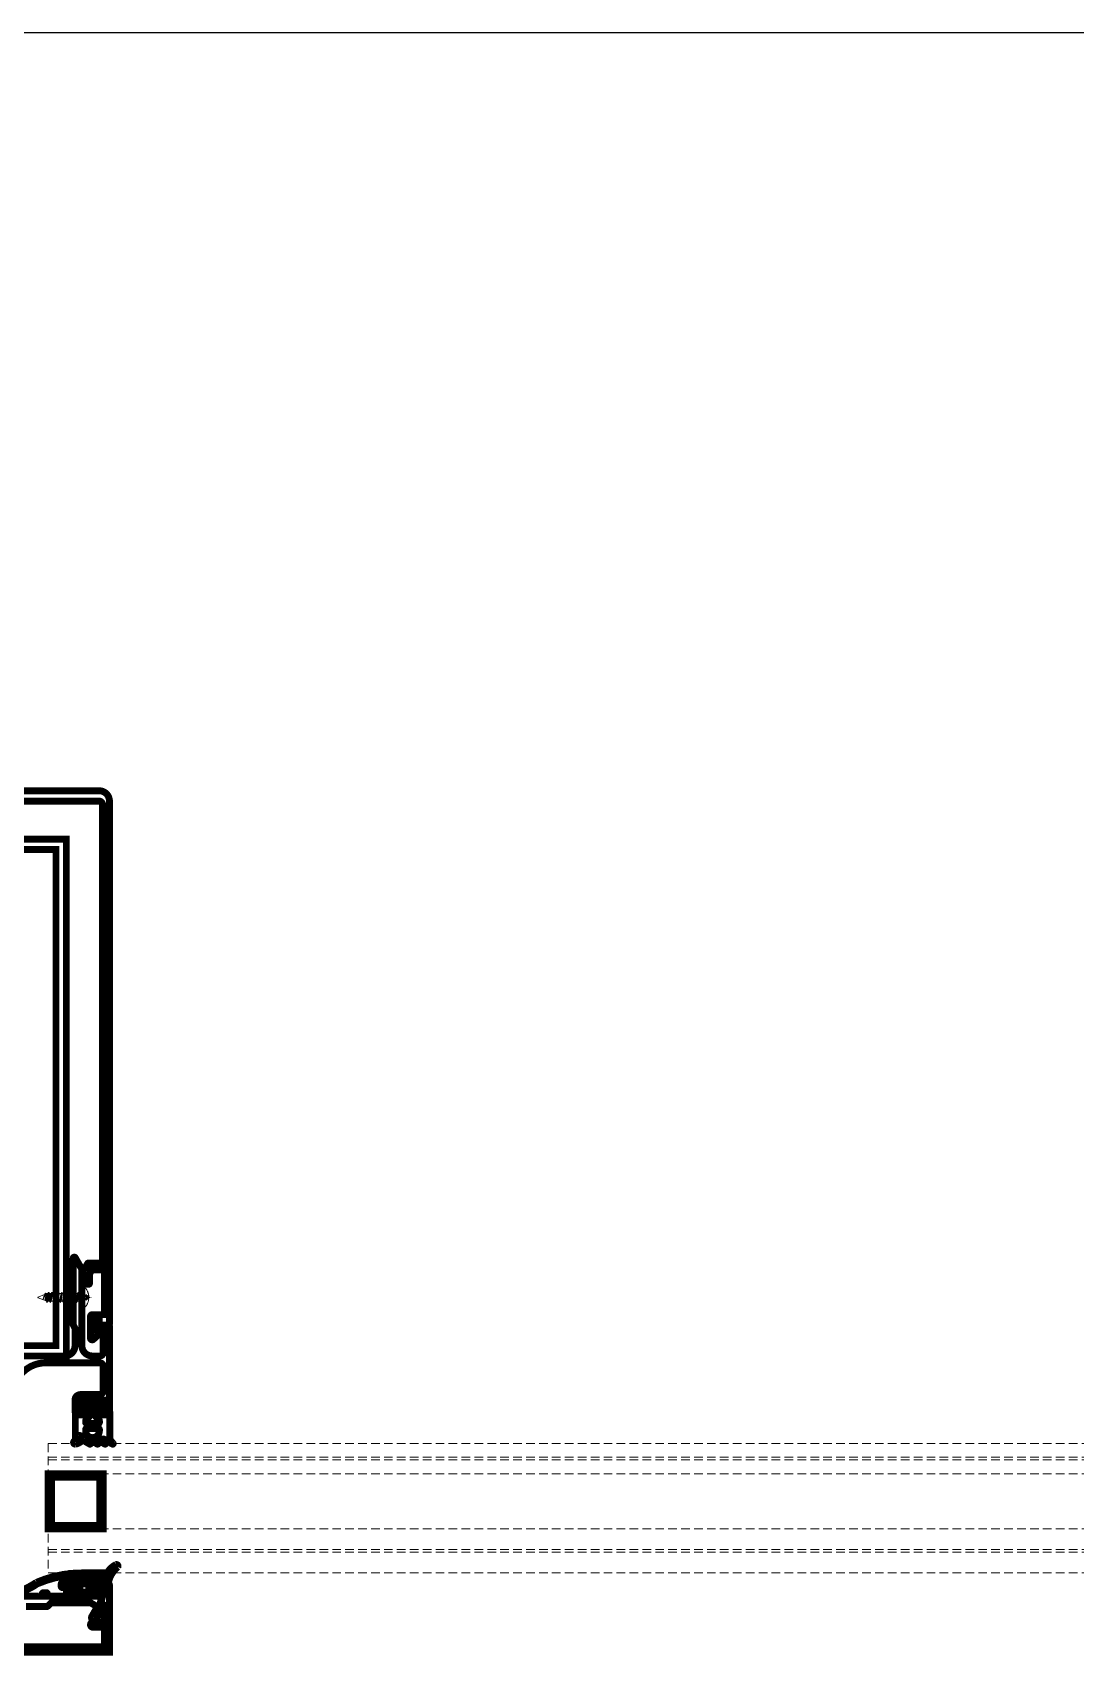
# Model space of a CAD drawing. Extents: x -1457 to 23780, y -2071 to 4205.
# Drawn here: x 9035.18 to 9065.46, y 319.9 to 367.01 of the extents above; entities that cross this region are included whole.
import ezdxf

# ---------------------------------------------------------------- set-up
doc = ezdxf.new("R2010")
doc.units = 0
doc.header["$MEASUREMENT"] = 0
doc.linetypes.add('HIDDEN', pattern=[0.375, 0.25, -0.125])
doc.layers.get('0').update_dxf_attribs({"color": 9, "lineweight": 9})
doc.layers.add('M-TEFRIS2-015', color=129, linetype='Continuous', lineweight=9)
doc.layers.add('T-KONVEKTOR', color=220, linetype='Continuous', lineweight=9)

# ---------------------------------------------------------------- blocks, each defined once
blk = doc.blocks.new('A$C4B7F52E3')
for p, q in [((250.001, 89.476), (-0.004, 89.467)), ((250, 89.475), (0, 89.476))]:
    blk.add_line(p, q)

msp = doc.modelspace()

# ---------------------------------------------------------------- hatches: boundary and pattern name
at = {"layer": 'M-TEFRIS2-015', "linetype": 'HIDDEN', "lineweight": 0}
h = msp.add_hatch(dxfattribs=at)
h.set_pattern_fill('LINE', color=256, scale=0.666667, angle=585, style=0)
h.set_pattern_definition([(45, (8980.084096, 201.40813), (-0.058925565, 0.058925565), [])])
edge = h.paths.add_edge_path()
edge.add_arc((9037.891, 321.984), 0.625, 117.2, 157.3388)
edge.add_arc((9037.17, 322.298), 0.162, 270.1027, 332.96, ccw=False)
edge.add_line((9037.17, 322.137), (9037.089, 322.137))
edge.add_line((9037.089, 322.137), (9037.076, 322.137))
edge.add_line((9037.076, 322.137), (9037.068, 322.137))
edge.add_line((9037.068, 322.137), (9037.061, 322.139))
edge.add_line((9037.061, 322.139), (9037.054, 322.142))
edge.add_line((9037.054, 322.142), (9037.047, 322.146))
edge.add_line((9037.047, 322.146), (9037.04, 322.151))
edge.add_line((9037.04, 322.151), (9037.035, 322.158))
edge.add_line((9037.035, 322.158), (9037.031, 322.165))
edge.add_line((9037.031, 322.165), (9037.028, 322.172))
edge.add_line((9037.028, 322.172), (9037.026, 322.187))
edge.add_line((9037.026, 322.187), (9037.026, 322.262))
edge.add_line((9037.026, 322.262), (9037.025, 322.265))
edge.add_line((9037.025, 322.265), (9037.025, 322.268))
edge.add_line((9037.025, 322.268), (9037.024, 322.271))
edge.add_line((9037.024, 322.271), (9037.022, 322.274))
edge.add_line((9037.022, 322.274), (9037.02, 322.276))
edge.add_line((9037.02, 322.276), (9037.017, 322.279))
edge.add_line((9037.017, 322.279), (9037.014, 322.28))
edge.add_line((9037.014, 322.28), (9037.011, 322.281))
edge.add_line((9037.011, 322.281), (9037.006, 322.282))
edge.add_line((9037.006, 322.282), (9036.926, 322.282))
edge.add_line((9036.926, 322.282), (9036.923, 322.282))
edge.add_line((9036.923, 322.282), (9036.92, 322.281))
edge.add_line((9036.92, 322.281), (9036.917, 322.28))
edge.add_line((9036.917, 322.28), (9036.914, 322.279))
edge.add_line((9036.914, 322.279), (9036.911, 322.276))
edge.add_line((9036.911, 322.276), (9036.909, 322.274))
edge.add_line((9036.909, 322.274), (9036.908, 322.271))
edge.add_line((9036.908, 322.271), (9036.906, 322.268))
edge.add_line((9036.906, 322.268), (9036.906, 322.262))
edge.add_line((9036.906, 322.262), (9036.906, 322.187))
edge.add_line((9036.906, 322.187), (9036.905, 322.179))
edge.add_line((9036.905, 322.179), (9036.903, 322.172))
edge.add_line((9036.903, 322.172), (9036.9, 322.165))
edge.add_line((9036.9, 322.165), (9036.896, 322.158))
edge.add_line((9036.896, 322.158), (9036.891, 322.151))
edge.add_line((9036.891, 322.151), (9036.885, 322.146))
edge.add_line((9036.885, 322.146), (9036.878, 322.142))
edge.add_line((9036.878, 322.142), (9036.87, 322.139))
edge.add_line((9036.87, 322.139), (9036.856, 322.137))
edge.add_line((9036.856, 322.137), (9036.848, 322.137))
edge.add_line((9036.848, 322.137), (9036.841, 322.139))
edge.add_line((9036.841, 322.139), (9036.834, 322.142))
edge.add_line((9036.834, 322.142), (9036.827, 322.146))
edge.add_line((9036.827, 322.146), (9036.82, 322.151))
edge.add_line((9036.82, 322.151), (9036.815, 322.158))
edge.add_line((9036.815, 322.158), (9036.811, 322.165))
edge.add_line((9036.811, 322.165), (9036.808, 322.172))
edge.add_line((9036.808, 322.172), (9036.806, 322.187))
edge.add_line((9036.806, 322.187), (9036.806, 322.262))
edge.add_line((9036.806, 322.262), (9036.805, 322.265))
edge.add_line((9036.805, 322.265), (9036.805, 322.268))
edge.add_line((9036.805, 322.268), (9036.804, 322.271))
edge.add_line((9036.804, 322.271), (9036.802, 322.274))
edge.add_line((9036.802, 322.274), (9036.8, 322.276))
edge.add_line((9036.8, 322.276), (9036.797, 322.279))
edge.add_line((9036.797, 322.279), (9036.794, 322.28))
edge.add_line((9036.794, 322.28), (9036.791, 322.281))
edge.add_line((9036.791, 322.281), (9036.786, 322.282))
edge.add_line((9036.786, 322.282), (9036.706, 322.282))
edge.add_line((9036.706, 322.282), (9036.703, 322.282))
edge.add_line((9036.703, 322.282), (9036.7, 322.281))
edge.add_line((9036.7, 322.281), (9036.697, 322.28))
edge.add_line((9036.697, 322.28), (9036.694, 322.279))
edge.add_line((9036.694, 322.279), (9036.691, 322.276))
edge.add_line((9036.691, 322.276), (9036.689, 322.274))
edge.add_line((9036.689, 322.274), (9036.688, 322.271))
edge.add_line((9036.688, 322.271), (9036.686, 322.268))
edge.add_line((9036.686, 322.268), (9036.686, 322.262))
edge.add_line((9036.686, 322.262), (9036.686, 322.187))
edge.add_line((9036.686, 322.187), (9036.685, 322.179))
edge.add_line((9036.685, 322.179), (9036.683, 322.172))
edge.add_line((9036.683, 322.172), (9036.68, 322.165))
edge.add_line((9036.68, 322.165), (9036.676, 322.158))
edge.add_line((9036.676, 322.158), (9036.671, 322.151))
edge.add_line((9036.671, 322.151), (9036.665, 322.146))
edge.add_line((9036.665, 322.146), (9036.658, 322.142))
edge.add_line((9036.658, 322.142), (9036.65, 322.139))
edge.add_line((9036.65, 322.139), (9036.636, 322.137))
edge.add_line((9036.636, 322.137), (9036.628, 322.137))
edge.add_line((9036.628, 322.137), (9036.621, 322.139))
edge.add_line((9036.621, 322.139), (9036.614, 322.142))
edge.add_line((9036.614, 322.142), (9036.607, 322.146))
edge.add_line((9036.607, 322.146), (9036.6, 322.151))
edge.add_line((9036.6, 322.151), (9036.595, 322.158))
edge.add_line((9036.595, 322.158), (9036.591, 322.165))
edge.add_line((9036.591, 322.165), (9036.588, 322.172))
edge.add_line((9036.588, 322.172), (9036.586, 322.187))
edge.add_line((9036.586, 322.187), (9036.586, 322.262))
edge.add_line((9036.586, 322.262), (9036.585, 322.265))
edge.add_line((9036.585, 322.265), (9036.585, 322.268))
edge.add_line((9036.585, 322.268), (9036.584, 322.271))
edge.add_line((9036.584, 322.271), (9036.582, 322.274))
edge.add_line((9036.582, 322.274), (9036.58, 322.276))
edge.add_line((9036.58, 322.276), (9036.577, 322.279))
edge.add_line((9036.577, 322.279), (9036.574, 322.28))
edge.add_line((9036.574, 322.28), (9036.571, 322.281))
edge.add_line((9036.571, 322.281), (9036.566, 322.282))
edge.add_line((9036.566, 322.282), (9036.486, 322.282))
edge.add_line((9036.486, 322.282), (9036.483, 322.282))
edge.add_line((9036.483, 322.282), (9036.48, 322.281))
edge.add_line((9036.48, 322.281), (9036.477, 322.28))
edge.add_line((9036.477, 322.28), (9036.474, 322.279))
edge.add_line((9036.474, 322.279), (9036.471, 322.276))
edge.add_line((9036.471, 322.276), (9036.469, 322.274))
edge.add_line((9036.469, 322.274), (9036.468, 322.271))
edge.add_line((9036.468, 322.271), (9036.466, 322.268))
edge.add_line((9036.466, 322.268), (9036.466, 322.262))
edge.add_line((9036.466, 322.262), (9036.466, 322.187))
edge.add_line((9036.466, 322.187), (9036.465, 322.179))
edge.add_line((9036.465, 322.179), (9036.463, 322.172))
edge.add_line((9036.463, 322.172), (9036.46, 322.165))
edge.add_line((9036.46, 322.165), (9036.456, 322.158))
edge.add_line((9036.456, 322.158), (9036.451, 322.151))
edge.add_line((9036.451, 322.151), (9036.445, 322.146))
edge.add_line((9036.445, 322.146), (9036.438, 322.142))
edge.add_line((9036.438, 322.142), (9036.43, 322.139))
edge.add_line((9036.43, 322.139), (9036.416, 322.137))
edge.add_line((9036.416, 322.137), (9036.408, 322.137))
edge.add_line((9036.408, 322.137), (9036.401, 322.139))
edge.add_line((9036.401, 322.139), (9036.394, 322.142))
edge.add_line((9036.394, 322.142), (9036.387, 322.146))
edge.add_line((9036.387, 322.146), (9036.38, 322.151))
edge.add_line((9036.38, 322.151), (9036.375, 322.158))
edge.add_line((9036.375, 322.158), (9036.371, 322.165))
edge.add_line((9036.371, 322.165), (9036.368, 322.172))
edge.add_line((9036.368, 322.172), (9036.366, 322.187))
edge.add_line((9036.366, 322.187), (9036.366, 322.262))
edge.add_line((9036.366, 322.262), (9036.365, 322.265))
edge.add_line((9036.365, 322.265), (9036.365, 322.268))
edge.add_line((9036.365, 322.268), (9036.364, 322.271))
edge.add_line((9036.364, 322.271), (9036.362, 322.274))
edge.add_line((9036.362, 322.274), (9036.36, 322.276))
edge.add_line((9036.36, 322.276), (9036.357, 322.279))
edge.add_line((9036.357, 322.279), (9036.354, 322.28))
edge.add_line((9036.354, 322.28), (9036.351, 322.281))
edge.add_line((9036.351, 322.281), (9036.346, 322.282))
edge.add_line((9036.346, 322.282), (9036.266, 322.282))
edge.add_line((9036.266, 322.282), (9036.263, 322.282))
edge.add_line((9036.263, 322.282), (9036.26, 322.282))
edge.add_line((9036.26, 322.282), (9036.257, 322.28))
edge.add_line((9036.257, 322.28), (9036.254, 322.279))
edge.add_line((9036.254, 322.279), (9036.251, 322.277))
edge.add_line((9036.251, 322.277), (9036.249, 322.274))
edge.add_line((9036.249, 322.274), (9036.248, 322.271))
edge.add_line((9036.248, 322.271), (9036.246, 322.268))
edge.add_line((9036.246, 322.268), (9036.246, 322.262))
edge.add_line((9036.246, 322.262), (9036.246, 322.011))
edge.add_arc((9036.276, 322.011), 0.03, 180, 270)
edge.add_line((9036.276, 321.981), (9036.46, 321.981))
edge.add_line((9036.46, 321.981), (9036.46, 321.811))
edge.add_line((9036.46, 321.811), (9036.385, 321.791))
edge.add_arc((9036.397, 321.743), 0.05, 104.5985, 212.0394)
edge.add_arc((9036.44, 321.769), 0.1, 212.0394, 243.6122)
edge.add_arc((9036.69, 322.273), 0.662, 243.6122, 296.3878)
edge.add_arc((9036.94, 321.769), 0.1, 296.3878, 327.9606)
edge.add_arc((9036.982, 321.743), 0.05, 327.9606, 435.4015)
edge.add_line((9036.995, 321.791), (9036.92, 321.811))
edge.add_line((9036.92, 321.811), (9036.92, 321.981))
edge.add_line((9036.92, 321.981), (9037.34, 321.981))
edge.add_arc((9037.34, 322.031), 0.05, 270, 346.8402)
edge.add_arc((9038.138, 321.875), 0.763, 128.6618, 169.1202, ccw=False)
edge.add_arc((9037.618, 322.493), 0.0486, 333.0293, 465.4317)
edge = h.paths.add_edge_path(flags=16)
edge.add_arc((9036.79, 321.783), 0.03, 280.824, 360)
edge.add_line((9036.82, 321.783), (9036.82, 321.951))
edge.add_arc((9036.79, 321.951), 0.03, 360, 450)
edge.add_line((9036.79, 321.981), (9036.59, 321.981))
edge.add_arc((9036.59, 321.951), 0.03, 90, 180)
edge.add_line((9036.56, 321.951), (9036.56, 321.783))
edge.add_arc((9036.59, 321.783), 0.03, 180, 259.176)
edge.add_arc((9036.69, 322.306), 0.562, 259.176, 280.824)

# ---------------------------------------------------------------- linework, layer by layer
for p, q in [((9035.342, 330.295), (9035.349, 330.305)), ((9035.349, 330.285), (9035.342, 330.295)), ((9035.349, 330.305), (9035.529, 330.379)), ((9035.579, 330.193), (9035.349, 330.285)), ((9035.569, 330.393), (9035.481, 330.227)), ((9035.481, 330.227), (9035.529, 330.379)), ((9035.549, 330.414), (9035.527, 330.315)), ((9035.527, 330.315), (9035.541, 330.341)), ((9035.529, 330.379), (9035.549, 330.414)), ((9035.541, 330.341), (9035.557, 330.414)), ((9035.549, 330.414), (9035.557, 330.414)), ((9035.557, 330.414), (9035.569, 330.393)), ((9035.569, 330.393), (9035.608, 330.407)), ((9035.577, 330.183), (9035.625, 330.407)), ((9035.645, 330.441), (9035.597, 330.148)), ((9035.605, 330.148), (9035.653, 330.441)), ((9035.608, 330.407), (9035.625, 330.407)), ((9035.625, 330.407), (9035.645, 330.441)), ((9035.645, 330.441), (9035.653, 330.441)), ((9035.653, 330.441), (9035.673, 330.407)), ((9035.673, 330.183), (9035.722, 330.407)), ((9035.673, 330.407), (9035.722, 330.407)), ((9035.742, 330.441), (9035.693, 330.148)), ((9035.701, 330.148), (9035.75, 330.441)), ((9035.77, 330.407), (9035.721, 330.183)), ((9035.722, 330.407), (9035.742, 330.441)), ((9035.75, 330.441), (9035.742, 330.441)), ((9035.75, 330.441), (9035.77, 330.407)), ((9035.77, 330.183), (9035.818, 330.407)), ((9035.77, 330.407), (9035.818, 330.407)), ((9035.838, 330.441), (9035.79, 330.148)), ((9035.798, 330.148), (9035.846, 330.441)), ((9035.818, 330.407), (9035.838, 330.441)), ((9035.866, 330.407), (9035.818, 330.183)), ((9035.846, 330.441), (9035.838, 330.441)), ((9035.846, 330.441), (9035.866, 330.407)), ((9035.915, 330.407), (9035.866, 330.407)), ((9035.866, 330.183), (9035.915, 330.407)), ((9035.935, 330.441), (9035.886, 330.148)), ((9035.894, 330.148), (9035.943, 330.441)), ((9035.963, 330.407), (9035.914, 330.183)), ((9035.915, 330.407), (9035.935, 330.441)), ((9035.943, 330.441), (9035.935, 330.441)), ((9035.943, 330.441), (9035.963, 330.407)), ((9035.963, 330.183), (9036.011, 330.407)), ((9035.963, 330.407), (9036.011, 330.407)), ((9036.031, 330.441), (9035.983, 330.148)), ((9035.991, 330.148), (9036.039, 330.441)), ((9036.011, 330.407), (9036.031, 330.441)), ((9036.059, 330.407), (9036.011, 330.183)), ((9036.031, 330.441), (9036.039, 330.441)), ((9036.039, 330.441), (9036.059, 330.407)), ((9036.059, 330.407), (9036.107, 330.407)), ((9036.059, 330.183), (9036.107, 330.407)), ((9036.127, 330.441), (9036.079, 330.148)), ((9036.087, 330.148), (9036.135, 330.441)), ((9036.107, 330.407), (9036.127, 330.441)), ((9036.155, 330.407), (9036.107, 330.183)), ((9036.135, 330.441), (9036.127, 330.441)), ((9036.135, 330.441), (9036.155, 330.407)), ((9036.344, 330.407), (9036.155, 330.407)), ((9036.156, 330.183), (9036.204, 330.407)), ((9036.224, 330.441), (9036.176, 330.148)), ((9036.184, 330.148), (9036.232, 330.441)), ((9036.204, 330.407), (9036.224, 330.441)), ((9036.252, 330.407), (9036.204, 330.183)), ((9036.224, 330.441), (9036.232, 330.441)), ((9036.232, 330.441), (9036.252, 330.407)), ((9036.252, 330.183), (9036.3, 330.407)), ((9036.252, 330.407), (9036.3, 330.407)), ((9036.32, 330.441), (9036.272, 330.148)), ((9036.28, 330.148), (9036.328, 330.441)), ((9036.3, 330.407), (9036.32, 330.441)), ((9036.348, 330.407), (9036.3, 330.183)), ((9036.32, 330.441), (9036.328, 330.441)), ((9036.328, 330.441), (9036.348, 330.407)), ((9036.348, 330.407), (9036.397, 330.407)), ((9036.349, 330.183), (9036.397, 330.407)), ((9036.417, 330.441), (9036.369, 330.148)), ((9036.377, 330.148), (9036.425, 330.441)), ((9036.397, 330.407), (9036.417, 330.441)), ((9036.445, 330.407), (9036.397, 330.183)), ((9036.417, 330.441), (9036.425, 330.441)), ((9036.425, 330.441), (9036.445, 330.407)), ((9036.445, 330.407), (9036.493, 330.407)), ((9036.445, 330.183), (9036.493, 330.407)), ((9036.513, 330.441), (9036.465, 330.148)), ((9036.473, 330.148), (9036.521, 330.441)), ((9036.493, 330.407), (9036.513, 330.441)), ((9036.541, 330.407), (9036.493, 330.183)), ((9036.513, 330.441), (9036.521, 330.441)), ((9036.521, 330.441), (9036.541, 330.407)), ((9036.541, 330.407), (9036.59, 330.407)), ((9036.541, 330.183), (9036.59, 330.407)), ((9036.61, 330.441), (9036.561, 330.148)), ((9036.569, 330.148), (9036.617, 330.435)), ((9036.617, 330.309), (9036.589, 330.183)), ((9036.59, 330.407), (9036.61, 330.441)), ((9036.61, 330.441), (9036.617, 330.441)), ((9036.726, 330.565), (9036.617, 330.565)), ((9036.617, 330.024), (9036.617, 330.565)), ((9035.577, 330.183), (9035.579, 330.193)), ((9035.597, 330.148), (9035.577, 330.183)), ((9035.605, 330.148), (9035.597, 330.148)), ((9035.625, 330.183), (9035.605, 330.148)), ((9035.673, 330.183), (9035.625, 330.183)), ((9035.693, 330.148), (9035.673, 330.183)), ((9035.701, 330.148), (9035.693, 330.148)), ((9035.721, 330.183), (9035.701, 330.148)), ((9035.721, 330.183), (9035.701, 330.148)), ((9035.77, 330.183), (9035.721, 330.183)), ((9035.79, 330.148), (9035.77, 330.183)), ((9035.798, 330.148), (9035.79, 330.148)), ((9035.818, 330.183), (9035.798, 330.148)), ((9035.818, 330.183), (9035.798, 330.148)), ((9035.866, 330.183), (9035.818, 330.183)), ((9035.886, 330.148), (9035.866, 330.183)), ((9035.894, 330.148), (9035.886, 330.148)), ((9035.914, 330.183), (9035.894, 330.148)), ((9035.914, 330.183), (9035.894, 330.148)), ((9035.914, 330.183), (9035.963, 330.183)), ((9035.983, 330.148), (9035.963, 330.183)), ((9035.991, 330.148), (9035.983, 330.148)), ((9036.011, 330.183), (9035.991, 330.148)), ((9036.011, 330.183), (9035.991, 330.148)), ((9036.059, 330.183), (9036.011, 330.183)), ((9036.079, 330.148), (9036.059, 330.183)), ((9036.087, 330.148), (9036.079, 330.148)), ((9036.107, 330.183), (9036.087, 330.148)), ((9036.107, 330.183), (9036.087, 330.148)), ((9036.156, 330.183), (9036.107, 330.183)), ((9036.156, 330.183), (9036.107, 330.183)), ((9036.176, 330.148), (9036.156, 330.183)), ((9036.184, 330.148), (9036.176, 330.148)), ((9036.204, 330.183), (9036.184, 330.148)), ((9036.204, 330.183), (9036.184, 330.148)), ((9036.204, 330.183), (9036.392, 330.183)), ((9036.252, 330.183), (9036.204, 330.183)), ((9036.252, 330.183), (9036.204, 330.183)), ((9036.272, 330.148), (9036.252, 330.183)), ((9036.28, 330.148), (9036.272, 330.148)), ((9036.3, 330.183), (9036.28, 330.148)), ((9036.3, 330.183), (9036.28, 330.148)), ((9036.349, 330.183), (9036.3, 330.183)), ((9036.349, 330.183), (9036.3, 330.183)), ((9036.369, 330.148), (9036.349, 330.183)), ((9036.377, 330.148), (9036.369, 330.148)), ((9036.397, 330.183), (9036.377, 330.148)), ((9036.397, 330.183), (9036.377, 330.148)), ((9036.445, 330.183), (9036.397, 330.183)), ((9036.465, 330.148), (9036.445, 330.183)), ((9036.473, 330.148), (9036.465, 330.148)), ((9036.493, 330.183), (9036.473, 330.148)), ((9036.493, 330.183), (9036.473, 330.148)), ((9036.493, 330.183), (9036.541, 330.183)), ((9036.561, 330.148), (9036.541, 330.183)), ((9036.569, 330.148), (9036.561, 330.148)), ((9036.589, 330.183), (9036.569, 330.148)), ((9036.589, 330.183), (9036.569, 330.148)), ((9036.589, 330.183), (9036.617, 330.183)), ((9036.726, 330.024), (9036.617, 330.024)), ((9035.636, 326.053), (9035.636, 322.301)), ((9035.636, 326.053), (9096.866, 326.053)), ((9035.636, 325.653), (9096.866, 325.653)), ((9035.636, 325.577), (9096.866, 325.577)), ((9035.636, 325.177), (9096.866, 325.177)), ((9035.636, 323.577), (9096.866, 323.577)), ((9035.636, 322.977), (9096.866, 322.977)), ((9035.636, 322.901), (9096.866, 322.901)), ((9035.636, 322.301), (9096.866, 322.301))]:
    msp.add_line(p, q, dxfattribs=at)
at = {"layer": 'M-TEFRIS2-015', "linetype": 'HIDDEN', "lineweight": 0, "const_width": 0.2}
for points in [[(9031.217, 344.7), (9037.117, 344.7), (9037.117, 344.7, -0.414214), (9037.217, 344.6), (9037.217, 331.293), (9036.81, 331.293, 0.267949), (9036.784, 331.278), (9036.641, 331.03, 0.131652), (9036.637, 331.015), (9036.637, 330.881, 0.131652), (9036.641, 330.866), (9036.743, 330.688, 0.267949), (9036.769, 330.673), (9036.807, 330.673, 0.414214), (9036.837, 330.703), (9036.837, 330.969), (9036.908, 331.093), (9037.267, 331.093), (9037.267, 329.793), (9036.917, 329.793, 0.414214), (9036.867, 329.743), (9036.867, 329.113, 0.650971), (9036.95, 329.076), (9037.117, 329.227, 0.508142), (9037.112, 329.275), (9037.047, 329.313), (9037.047, 329.593), (9037.217, 329.593, 0.432363), (9037.317, 329.495), (9037.387, 329.495, 0.477393), (9037.417, 329.523), (9037.417, 344.7, 0.414214), (9037.117, 345), (9037.117, 345), (9031.217, 345, 0.414214)], [(9034.167, 328.595), (9036.117, 328.595, 0.414214), (9036.417, 328.895), (9036.417, 329.395), (9036.367, 329.497), (9036.367, 331.433, -0.767327), (9036.423, 331.448), (9036.617, 331.112), (9036.617, 330.325), (9036.587, 330.295), (9036.617, 330.265), (9036.617, 328.895, 0.414214), (9036.917, 328.595), (9037.137, 328.595, 0.414214), (9037.237, 328.695), (9037.237, 329.345), (9037.097, 329.345, -0.414214), (9037.067, 329.375), (9037.067, 329.395, -0.414214), (9037.167, 329.495), (9037.387, 329.495, -0.414214), (9037.417, 329.465), (9037.417, 328.395), (9037.417, 326.925, -0.414214), (9037.387, 326.895), (9037.217, 326.895, -0.414214), (9037.117, 326.995), (9037.117, 327.015), (9037.267, 327.015), (9037.267, 327.315), (9036.947, 327.315), (9036.917, 327.345), (9036.887, 327.315), (9036.567, 327.315), (9036.567, 327.015), (9036.717, 327.015), (9036.717, 326.995, -0.414214), (9036.617, 326.895), (9036.517, 326.895, -0.414214), (9036.417, 326.995), (9036.417, 327.315, -0.414214), (9036.577, 327.475), (9037.137, 327.475, 0.414214), (9037.237, 327.575), (9037.237, 328.295, 0.414214), (9037.137, 328.395), (9035.567, 328.395, 0.414214), (9034.617, 327.445)], [(9037.417, 322.298), (9037.417, 322.248), (9036.618, 322.248, 0.10228), (9035.322, 321.98, -0.152313), (9034.167, 321.62, -0.152313), (9033.011, 321.98, 0.159108), (9032.322, 322.248), (9031.144, 322.248), (9031.144, 322.298), (9032.323, 322.298, -0.158967), (9033.041, 322.02, 0.152054), (9034.167, 321.67, 0.152944), (9035.298, 322.024, -0.10266), (9036.618, 322.298), (9037.417, 322.298)], [(9032.867, 321.624), (9035.467, 321.624), (9035.467, 321.694, -0.414214), (9035.497, 321.724), (9035.587, 321.724, -0.414214), (9035.617, 321.694), (9035.617, 321.624), (9036.167, 321.624), (9036.167, 321.874), (9036.047, 321.874, -0.414214), (9036.017, 321.904), (9036.017, 321.974, -0.414214), (9036.067, 322.024), (9036.417, 322.024, -0.414214), (9036.467, 321.974), (9036.467, 321.904, -0.414214), (9036.437, 321.874), (9036.317, 321.874), (9036.317, 321.624), (9037.047, 321.624), (9037.114, 321.874), (9036.997, 321.874, -0.414214), (9036.967, 321.904), (9036.967, 321.974, -0.414214), (9037.017, 322.024), (9037.212, 322.024, -0.493145), (9037.284, 321.93), (9037.15, 321.43), (9037.242, 321.377, -0.414214), (9037.253, 321.336), (9037.036, 320.962, -1), (9036.907, 321.037), (9037.068, 321.316), (9036.88, 321.424), (9035.717, 321.424), (9035.625, 321.333, -0.198912), (9035.604, 321.324), (9034.997, 321.324)]]:
    msp.add_lwpolyline(points, format="xyb", dxfattribs=at)
for points in [[(9032.167, 343.595), (9036.167, 343.595), (9036.167, 328.595), (9032.167, 328.595)], [(9032.467, 343.295), (9035.867, 343.295), (9035.867, 328.895), (9032.467, 328.895)], [(9035.636, 323.577), (9035.636, 325.177), (9037.236, 325.177), (9037.236, 323.577)], [(9035.736, 323.677), (9035.736, 325.077), (9037.136, 325.077), (9037.136, 323.677)]]:
    msp.add_lwpolyline(points, close=True, dxfattribs=at)
for points in [[(9035.673, 330.407), (9035.625, 330.183)], [(9036.817, 330.333), (9036.794, 330.303), (9036.794, 330.287), (9036.817, 330.257)]]:
    msp.add_lwpolyline(points, dxfattribs=at)
for points in [[(9037.206, 326.885, -0.414214), (9037.106, 326.985), (9037.106, 327.045), (9037.226, 327.045), (9037.226, 327.145, 0.333333), (9036.626, 327.145), (9036.626, 327.045), (9036.746, 327.045), (9036.746, 326.985, -0.414214), (9036.646, 326.885), (9036.426, 326.885), (9036.426, 326.225), (9036.465, 326.225, 0.307685), (9036.525, 326.266, -1.128702), (9036.582, 326.235, -0.201212), (9036.424, 326.135, 0.978531), (9036.425, 326.035, 0.1613), (9036.631, 326.145, -0.307572), (9036.653, 326.147), (9036.844, 326.037, 0.8391), (9036.863, 326.059), (9036.784, 326.154, -0.8391), (9036.809, 326.184), (9037.064, 326.037, 0.8391), (9037.083, 326.059), (9037.004, 326.154, -0.8391), (9037.029, 326.184), (9037.284, 326.037, 0.8391), (9037.303, 326.059), (9037.224, 326.154, -0.8391), (9037.249, 326.184), (9037.504, 326.037, 0.8391), (9037.523, 326.059), (9037.449, 326.147, -0.176327), (9037.426, 326.212), (9037.426, 326.885)], [(9037.006, 326.885), (9037.006, 327.111, 0.375047), (9036.98, 327.141, 0.067879), (9036.871, 327.141, 0.375047), (9036.846, 327.111), (9036.846, 326.885, -0.298217), (9036.786, 326.793, 0.298217), (9036.726, 326.701), (9036.726, 326.668, 0.414214), (9036.756, 326.638), (9037.096, 326.638, 0.414214), (9037.126, 326.668), (9037.126, 326.701, 0.298217), (9037.066, 326.793, -0.298217)], [(9036.726, 326.458), (9036.726, 326.425, 1), (9037.126, 326.425), (9037.126, 326.458, 0.414214), (9037.096, 326.488), (9036.756, 326.488, 0.414214)], [(9037.605, 322.54, 0.176952), (9037.314, 322.225, -0.281357), (9037.17, 322.137), (9037.089, 322.137), (9037.076, 322.137), (9037.068, 322.137), (9037.061, 322.139), (9037.054, 322.142), (9037.047, 322.146), (9037.04, 322.151), (9037.035, 322.158), (9037.031, 322.165), (9037.028, 322.172), (9037.026, 322.187), (9037.026, 322.262), (9037.025, 322.265), (9037.025, 322.268), (9037.024, 322.271), (9037.022, 322.274), (9037.02, 322.276), (9037.017, 322.279), (9037.014, 322.28), (9037.011, 322.281), (9037.006, 322.282), (9036.926, 322.282), (9036.923, 322.282), (9036.92, 322.281), (9036.917, 322.28), (9036.914, 322.279), (9036.911, 322.276), (9036.909, 322.274), (9036.908, 322.271), (9036.906, 322.268), (9036.906, 322.262), (9036.906, 322.187), (9036.905, 322.179), (9036.903, 322.172), (9036.9, 322.165), (9036.896, 322.158), (9036.891, 322.151), (9036.885, 322.146), (9036.878, 322.142), (9036.87, 322.139), (9036.856, 322.137), (9036.848, 322.137), (9036.841, 322.139), (9036.834, 322.142), (9036.827, 322.146), (9036.82, 322.151), (9036.815, 322.158), (9036.811, 322.165), (9036.808, 322.172), (9036.806, 322.187), (9036.806, 322.262), (9036.805, 322.265), (9036.805, 322.268), (9036.804, 322.271), (9036.802, 322.274), (9036.8, 322.276), (9036.797, 322.279), (9036.794, 322.28), (9036.791, 322.281), (9036.786, 322.282), (9036.706, 322.282), (9036.703, 322.282), (9036.7, 322.281), (9036.697, 322.28), (9036.694, 322.279), (9036.691, 322.276), (9036.689, 322.274), (9036.688, 322.271), (9036.686, 322.268), (9036.686, 322.262), (9036.686, 322.187), (9036.685, 322.179), (9036.683, 322.172), (9036.68, 322.165), (9036.676, 322.158), (9036.671, 322.151), (9036.665, 322.146), (9036.658, 322.142), (9036.65, 322.139), (9036.636, 322.137), (9036.628, 322.137), (9036.621, 322.139), (9036.614, 322.142), (9036.607, 322.146), (9036.6, 322.151), (9036.595, 322.158), (9036.591, 322.165), (9036.588, 322.172), (9036.586, 322.187), (9036.586, 322.262), (9036.585, 322.265), (9036.585, 322.268), (9036.584, 322.271), (9036.582, 322.274), (9036.58, 322.276), (9036.577, 322.279), (9036.574, 322.28), (9036.571, 322.281), (9036.566, 322.282), (9036.486, 322.282), (9036.483, 322.282), (9036.48, 322.281), (9036.477, 322.28), (9036.474, 322.279), (9036.471, 322.276), (9036.469, 322.274), (9036.468, 322.271), (9036.466, 322.268), (9036.466, 322.262), (9036.466, 322.187), (9036.465, 322.179), (9036.463, 322.172), (9036.46, 322.165), (9036.456, 322.158), (9036.451, 322.151), (9036.445, 322.146), (9036.438, 322.142), (9036.43, 322.139), (9036.416, 322.137), (9036.408, 322.137), (9036.401, 322.139), (9036.394, 322.142), (9036.387, 322.146), (9036.38, 322.151), (9036.375, 322.158), (9036.371, 322.165), (9036.368, 322.172), (9036.366, 322.187), (9036.366, 322.262), (9036.365, 322.265), (9036.365, 322.268), (9036.364, 322.271), (9036.362, 322.274), (9036.36, 322.276), (9036.357, 322.279), (9036.354, 322.28), (9036.351, 322.281), (9036.346, 322.282), (9036.266, 322.282), (9036.263, 322.282), (9036.26, 322.282), (9036.257, 322.28), (9036.254, 322.279), (9036.251, 322.277), (9036.249, 322.274), (9036.248, 322.271), (9036.246, 322.268), (9036.246, 322.262), (9036.246, 322.011, 0.414214), (9036.276, 321.981), (9036.46, 321.981), (9036.46, 321.811), (9036.385, 321.791, 0.506456), (9036.355, 321.716, 0.13864), (9036.395, 321.68, 0.234436), (9036.984, 321.68, 0.13864), (9037.025, 321.716, 0.506456), (9036.995, 321.791), (9036.92, 321.811), (9036.92, 321.981), (9037.34, 321.981, 0.348434), (9037.388, 322.019, -0.17839), (9037.661, 322.471, 0.651907)], [(9031.067, 320.15), (9031.067, 320.72), (9031.392, 320.72, 1), (9031.392, 320.87), (9031.067, 320.87), (9031.067, 321.35), (9031.152, 321.399, 0.339454), (9031.166, 321.433), (9031.025, 321.959, 0.876976), (9030.917, 321.945), (9030.917, 320), (9037.417, 320), (9037.417, 321.945, 0.876976), (9037.309, 321.959), (9037.168, 321.433, 0.339454), (9037.182, 321.399), (9037.267, 321.35), (9037.267, 320.87), (9036.942, 320.87, 1), (9036.942, 320.72), (9037.267, 320.72), (9037.267, 320.15)], [(9036.795, 321.753, 0.359904), (9036.82, 321.783), (9036.82, 321.951, 0.414214), (9036.79, 321.981), (9036.59, 321.981, 0.414214), (9036.56, 321.951), (9036.56, 321.783, 0.359904), (9036.584, 321.753, 0.094739)], [(9036.795, 321.753, 0.359904), (9036.82, 321.783), (9036.82, 321.951, 0.414214), (9036.79, 321.981), (9036.59, 321.981, 0.414214), (9036.56, 321.951), (9036.56, 321.783, 0.359904), (9036.584, 321.753, 0.094739)]]:
    msp.add_lwpolyline(points, format="xyb", close=True, dxfattribs=at)
at = {"layer": 'M-TEFRIS2-015', "linetype": 'HIDDEN', "lineweight": 0}
for centre, start, end in [((9036.301, 330.265), 7.5095, 35.2427), ((9036.301, 330.325), 324.7573, 352.4905)]:
    msp.add_arc(centre, 0.521, start, end, dxfattribs=at)

# ---------------------------------------------------------------- block references
at = {"layer": 'T-KONVEKTOR', "xscale": -1, "rotation": 180}
msp.add_blockref('A$C4B7F52E3', (8917.25, 456.476), dxfattribs=at)

doc.saveas('drawing.dxf')
